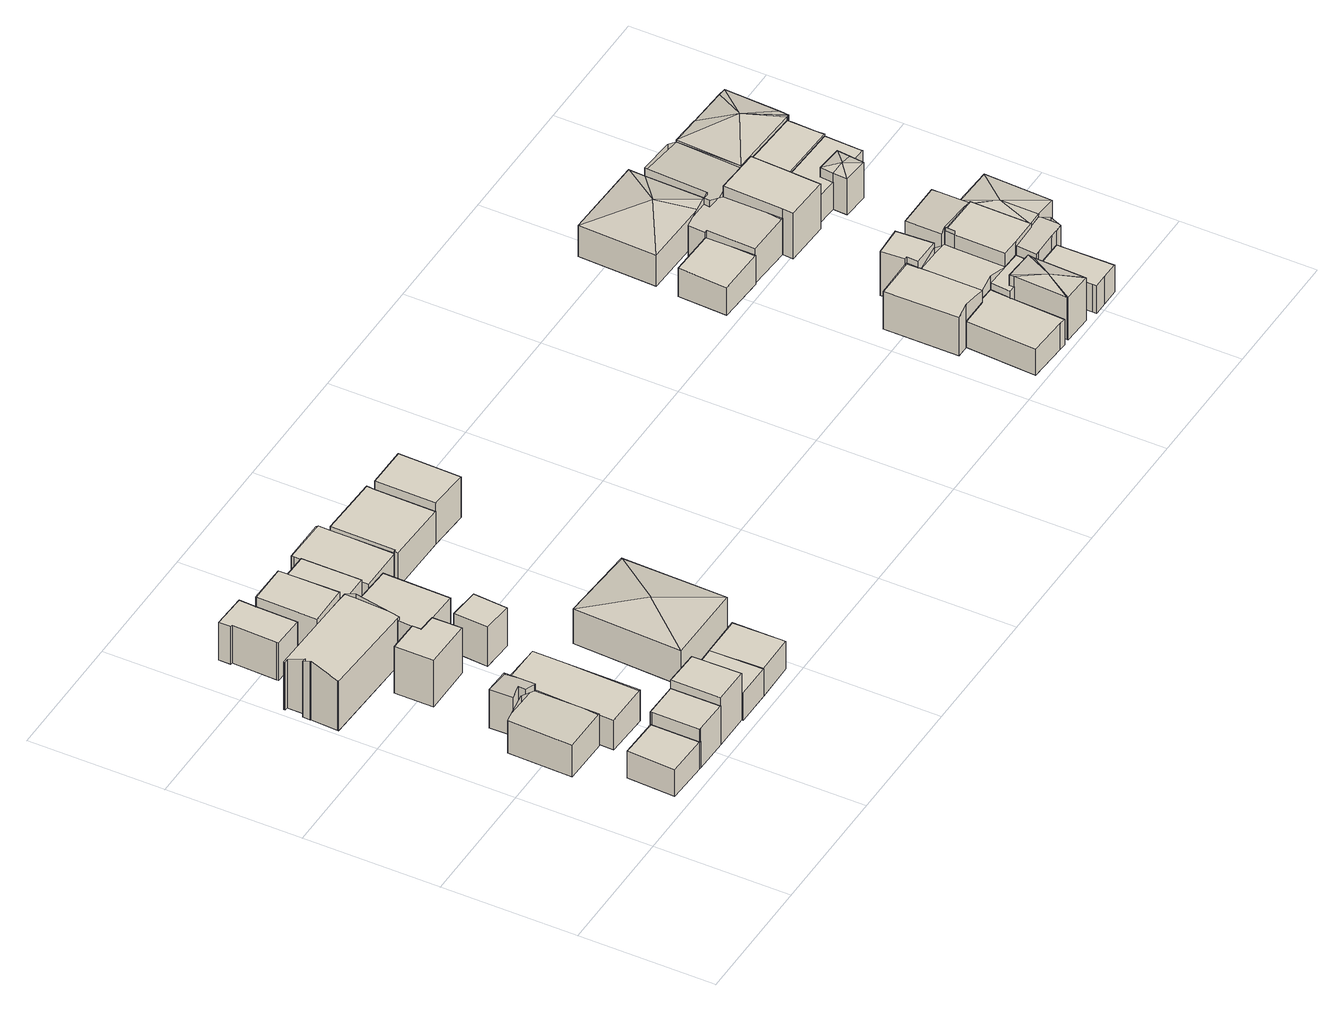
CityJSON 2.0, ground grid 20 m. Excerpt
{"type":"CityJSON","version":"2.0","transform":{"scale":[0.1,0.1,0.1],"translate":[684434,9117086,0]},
"CityObjects":{
"building1":{"type":"Building","attributes":{"Building Type":"Residential","Roof Shape":"gable","Roof Material":"Concrete Glazed Tile","Roof Material Code":"1","Roof Direction":"west","Building Height":4.39,"Roof Slope":26.6,"Footprint Area":43.58,"Solar PV Capacity Low":5.46,"Solar PV Capacity High":7.17,"Solar Annual Energy Low":7868,"Solar Annual Energy High":10369,"Suitable PV Area":32.58},"geometry":[{"type":"MultiSurface","lod":"2.2","boundaries":[[[0,1,2,3,2,4,5]],[[5,4,6,7]],[[4,2,8,6]],[[2,3,9,8]],[[2,1,10,8]],[[1,0,11,10]],[[0,5,7,11]],[[7,6,8,9,8,10,11]]]}]},
"building2":{"type":"Building","attributes":{"Building Type":"Residential","Roof Shape":"gable","Roof Material":"Clay Tile Shingle","Roof Material Code":"3","Roof Direction":"west","Building Height":5.32,"Roof Slope":27.8,"Footprint Area":65.63,"Solar PV Capacity Low":8.22,"Solar PV Capacity High":10.79,"Solar Annual Energy Low":11849,"Solar Annual Energy High":15616,"Suitable PV Area":49.06},"geometry":[{"type":"MultiSurface","lod":"2.2","boundaries":[[[12,13,14,15,16]],[[16,15,17,18]],[[15,14,19,17]],[[14,13,20,19]],[[13,12,21,20]],[[12,16,18,21]],[[18,17,19,20,21]]]}]},
"building3":{"type":"Building","attributes":{"Building Type":"Residential","Roof Shape":"gable","Roof Material":"Concrete Glazed Tile","Roof Material Code":"1","Roof Direction":"west","Building Height":6.39,"Roof Slope":32.5,"Footprint Area":15.14,"Solar PV Capacity Low":1.9,"Solar PV Capacity High":2.49,"Solar Annual Energy Low":2733,"Solar Annual Energy High":3601,"Suitable PV Area":11.31},"geometry":[{"type":"MultiSurface","lod":"2.2","boundaries":[[[22,16,23,24,25,26,27]],[[27,26,28,29]],[[26,25,30,28]],[[25,24,31,30]],[[24,23,32,31]],[[23,16,33,32]],[[16,22,34,33]],[[22,27,29,34]],[[29,28,30,31,32,33,34]]]}]},
"building4":{"type":"Building","attributes":{"Building Type":"Residential","Roof Shape":"shed","Roof Material":"Concrete Glazed Tile","Roof Material Code":"1","Roof Direction":"west","Building Height":6.53,"Roof Slope":11.3,"Footprint Area":39.03,"Solar PV Capacity Low":4.89,"Solar PV Capacity High":6.42,"Solar Annual Energy Low":7047,"Solar Annual Energy High":9288,"Suitable PV Area":29.18},"geometry":[{"type":"MultiSurface","lod":"2.2","boundaries":[[[35,36,5,4,2,3,37]],[[37,3,38,39]],[[3,2,40,38]],[[2,4,41,40]],[[4,5,42,41]],[[5,36,43,42]],[[36,35,44,43]],[[35,37,39,44]],[[39,38,40,41,42,43,44]]]}]},
"building5":{"type":"Building","attributes":{"Building Type":"Residential","Roof Shape":"gable","Roof Material":"Concrete Aluminum Tile","Roof Material Code":"2","Roof Direction":"west","Building Height":7.99,"Roof Slope":26.9,"Footprint Area":121.1,"Solar PV Capacity Low":15.16,"Solar PV Capacity High":19.91,"Solar Annual Energy Low":21864,"Solar Annual Energy High":28814,"Suitable PV Area":90.52},"geometry":[{"type":"MultiSurface","lod":"2.2","boundaries":[[[45,46,47,48,49,50,51,52,53,54,55,56,57]],[[57,56,58,59]],[[56,55,60,58]],[[55,54,61,60]],[[54,53,62,61]],[[53,52,63,62]],[[52,51,64,63]],[[51,50,65,64]],[[50,49,66,65]],[[49,48,67,66]],[[48,47,68,67]],[[47,46,69,68]],[[46,45,70,69]],[[45,57,59,70]],[[59,58,60,61,62,63,64,65,66,67,68,69,70]]]}]},
"building6":{"type":"Building","attributes":{"Building Type":"Residential","Roof Shape":"gable","Roof Material":"Clay Tile Shingle","Roof Material Code":"3","Roof Direction":"west","Building Height":4.93,"Roof Slope":34.1,"Footprint Area":105.19,"Solar PV Capacity Low":13.17,"Solar PV Capacity High":17.3,"Solar Annual Energy Low":18991,"Solar Annual Energy High":25029,"Suitable PV Area":78.63},"geometry":[{"type":"MultiSurface","lod":"2.2","boundaries":[[[71,72,73,74]],[[74,73,75,76]],[[73,72,77,75]],[[72,71,78,77]],[[71,74,76,78]],[[76,75,77,78]]]}]},
"building7":{"type":"Building","attributes":{"Building Type":"Residential","Roof Shape":"shed","Roof Material":"Concrete Glazed Tile","Roof Material Code":"1","Roof Direction":"west","Building Height":7.78,"Roof Slope":11.6,"Footprint Area":40.28,"Solar PV Capacity Low":5.04,"Solar PV Capacity High":6.62,"Solar Annual Energy Low":7272,"Solar Annual Energy High":9585,"Suitable PV Area":30.11},"geometry":[{"type":"MultiSurface","lod":"2.2","boundaries":[[[35,37,79,80]],[[80,79,81,82]],[[79,37,83,81]],[[37,35,84,83]],[[35,80,82,84]],[[82,81,83,84]]]}]},
"building8":{"type":"Building","attributes":{"Building Type":"Residential","Roof Shape":"shed","Roof Material":"Concrete Glazed Tile","Roof Material Code":"1","Roof Direction":"west","Building Height":7.58,"Roof Slope":19.6,"Footprint Area":39.4,"Solar PV Capacity Low":4.93,"Solar PV Capacity High":6.48,"Solar Annual Energy Low":7113,"Solar Annual Energy High":9375,"Suitable PV Area":29.45},"geometry":[{"type":"MultiSurface","lod":"2.2","boundaries":[[[85,86,87,88,89,90]],[[90,89,91,92]],[[89,88,93,91]],[[88,87,94,93]],[[87,86,95,94]],[[86,85,96,95]],[[85,90,92,96]],[[92,91,93,94,95,96]]]}]},
"building9":{"type":"Building","attributes":{"Building Type":"Residential","Roof Shape":"flat","Roof Material":"Concrete Glazed Tile","Roof Material Code":"1","Roof Direction":"west","Building Height":6.31,"Roof Slope":13.6,"Footprint Area":41.46,"Solar PV Capacity Low":5.19,"Solar PV Capacity High":6.82,"Solar Annual Energy Low":7486,"Solar Annual Energy High":9866,"Suitable PV Area":31},"geometry":[{"type":"MultiSurface","lod":"2.2","boundaries":[[[97,98,99,100,101,102,103,104]],[[104,103,105,106]],[[103,102,107,105]],[[102,101,108,107]],[[101,100,109,108]],[[100,99,110,109]],[[99,98,111,110]],[[98,97,112,111]],[[97,104,106,112]],[[106,105,107,108,109,110,111,112]]]}]},
"building10":{"type":"Building","attributes":{"Building Type":"Residential","Roof Shape":"gable","Roof Material":"Concrete Glazed Tile","Roof Material Code":"1","Roof Direction":"west","Building Height":7.85,"Roof Slope":33.2,"Footprint Area":53.59,"Solar PV Capacity Low":6.71,"Solar PV Capacity High":8.81,"Solar Annual Energy Low":9675,"Solar Annual Energy High":12751,"Suitable PV Area":40.06},"geometry":[{"type":"MultiSurface","lod":"2.2","boundaries":[[[113,114,115,100]],[[100,115,116,117]],[[115,114,118,116]],[[114,113,119,118]],[[113,100,117,119]],[[117,116,118,119]]]}]},
"building11":{"type":"Building","attributes":{"Building Type":"Residential","Roof Shape":"flat","Roof Material":"Concrete Glazed Tile","Roof Material Code":"1","Roof Direction":"west","Building Height":4.6,"Roof Slope":12.7,"Footprint Area":41.59,"Solar PV Capacity Low":5.21,"Solar PV Capacity High":6.84,"Solar Annual Energy Low":7509,"Solar Annual Energy High":9897,"Suitable PV Area":31.09},"geometry":[{"type":"MultiSurface","lod":"2.2","boundaries":[[[120,121,80,79,122,123]],[[123,122,124,125]],[[122,79,126,124]],[[79,80,127,126]],[[80,121,128,127]],[[121,120,129,128]],[[120,123,125,129]],[[125,124,126,127,128,129]]]}]},
"building12":{"type":"Building","attributes":{"Building Type":"Residential","Roof Shape":"shed","Roof Material":"Concrete Aluminum Tile","Roof Material Code":"2","Roof Direction":"west","Building Height":7.35,"Roof Slope":14.9,"Footprint Area":70.74,"Solar PV Capacity Low":8.86,"Solar PV Capacity High":11.63,"Solar Annual Energy Low":12772,"Solar Annual Energy High":16832,"Suitable PV Area":52.88},"geometry":[{"type":"MultiSurface","lod":"2.2","boundaries":[[[55,54,53,87,86,85,130,131]],[[131,130,132,133]],[[130,85,134,132]],[[85,86,135,134]],[[86,87,136,135]],[[87,53,137,136]],[[53,54,138,137]],[[54,55,139,138]],[[55,131,133,139]],[[133,132,134,135,136,137,138,139]]]}]},
"building13":{"type":"Building","attributes":{"Building Type":"Residential","Roof Shape":"shed","Roof Material":"Asbestos Sheet","Roof Material Code":"4","Roof Direction":"west","Building Height":6.41,"Roof Slope":16.5,"Footprint Area":23.99,"Solar PV Capacity Low":3,"Solar PV Capacity High":3.95,"Solar Annual Energy Low":4332,"Solar Annual Energy High":5709,"Suitable PV Area":17.93},"geometry":[{"type":"MultiSurface","lod":"2.2","boundaries":[[[140,141,142,143]],[[143,142,144,145]],[[142,141,146,144]],[[141,140,147,146]],[[140,143,145,147]],[[145,144,146,147]]]}]},
"building14":{"type":"Building","attributes":{"Building Type":"Residential","Roof Shape":"gable","Roof Material":"Concrete Glazed Tile","Roof Material Code":"1","Roof Direction":"west","Building Height":5.48,"Roof Slope":28.4,"Footprint Area":52.43,"Solar PV Capacity Low":6.56,"Solar PV Capacity High":8.62,"Solar Annual Energy Low":9465,"Solar Annual Energy High":12474,"Suitable PV Area":39.19},"geometry":[{"type":"MultiSurface","lod":"2.2","boundaries":[[[114,148,149,115]],[[115,149,150,151]],[[149,148,152,150]],[[148,114,153,152]],[[114,115,151,153]],[[151,150,152,153]]]}]},
"building15":{"type":"Building","attributes":{"Building Type":"Residential","Roof Shape":"gable","Roof Material":"Concrete Glazed Tile","Roof Material Code":"1","Roof Direction":"west","Building Height":4.64,"Roof Slope":29.3,"Footprint Area":47.19,"Solar PV Capacity Low":5.91,"Solar PV Capacity High":7.76,"Solar Annual Energy Low":8521,"Solar Annual Energy High":11229,"Suitable PV Area":35.28},"geometry":[{"type":"MultiSurface","lod":"2.2","boundaries":[[[123,154,155,120]],[[120,155,156,129]],[[155,154,157,156]],[[154,123,158,157]],[[123,120,129,158]],[[129,156,157,158]]]}]},
"building16":{"type":"Building","attributes":{"Building Type":"Residential","Roof Shape":"hip","Roof Material":"Clay Tile Shingle","Roof Material Code":"3","Roof Direction":"west","Building Height":5.84,"Roof Slope":23.3,"Footprint Area":188.16,"Solar PV Capacity Low":23.56,"Solar PV Capacity High":30.94,"Solar Annual Energy Low":33971,"Solar Annual Energy High":44771,"Suitable PV Area":140.65},"geometry":[{"type":"MultiSurface","lod":"2.2","boundaries":[[[159,160,161,162]],[[162,161,163,164]],[[161,160,165,163]],[[160,159,166,165]],[[159,162,164,166]],[[164,163,167]],[[163,165,167]],[[165,166,167]],[[166,164,167]]]}]},
"building17":{"type":"Building","attributes":{"Building Type":"Residential","Roof Shape":"gable","Roof Material":"Clay Tile Shingle","Roof Material Code":"3","Roof Direction":"west","Building Height":5.11,"Roof Slope":33.9,"Footprint Area":77.5,"Solar PV Capacity Low":9.7,"Solar PV Capacity High":12.75,"Solar Annual Energy Low":13993,"Solar Annual Energy High":18441,"Suitable PV Area":57.93},"geometry":[{"type":"MultiSurface","lod":"2.2","boundaries":[[[168,169,170,171,172,173,174,175]],[[175,174,176,177]],[[174,173,178,176]],[[173,172,179,178]],[[172,171,180,179]],[[171,170,181,180]],[[170,169,182,181]],[[169,168,183,182]],[[168,175,177,183]],[[177,176,178,179,180,181,182,183]]]}]},
"building18":{"type":"Building","attributes":{"Building Type":"Residential","Roof Shape":"shed","Roof Material":"Concrete Glazed Tile","Roof Material Code":"1","Roof Direction":"west","Building Height":5.52,"Roof Slope":13.6,"Footprint Area":95.48,"Solar PV Capacity Low":11.96,"Solar PV Capacity High":15.7,"Solar Annual Energy Low":17239,"Solar Annual Energy High":22720,"Suitable PV Area":71.37},"geometry":[{"type":"MultiSurface","lod":"2.2","boundaries":[[[174,173,172,184,185,186,187]],[[187,186,188,189]],[[186,185,190,188]],[[185,184,191,190]],[[184,172,192,191]],[[172,173,193,192]],[[173,174,194,193]],[[174,187,189,194]],[[189,188,190,191,192,193,194]]]}]},
"building19":{"type":"Building","attributes":{"Building Type":"Residential","Roof Shape":"shed","Roof Material":"Clay Tile Shingle","Roof Material Code":"3","Roof Direction":"west","Building Height":6.76,"Roof Slope":13.5,"Footprint Area":56.38,"Solar PV Capacity Low":7.06,"Solar PV Capacity High":9.27,"Solar Annual Energy Low":10179,"Solar Annual Energy High":13415,"Suitable PV Area":42.14},"geometry":[{"type":"MultiSurface","lod":"2.2","boundaries":[[[195,196,186,185]],[[185,186,197,198]],[[186,196,199,197]],[[196,195,200,199]],[[195,185,198,200]],[[198,197,199,200]]]}]},
"building20":{"type":"Building","attributes":{"Building Type":"Residential","Roof Shape":"flat","Roof Material":"Concrete Aluminum Tile","Roof Material Code":"2","Roof Direction":"west","Building Height":4.27,"Roof Slope":9.4,"Footprint Area":75.17,"Solar PV Capacity Low":9.41,"Solar PV Capacity High":12.36,"Solar Annual Energy Low":13571,"Solar Annual Energy High":17885,"Suitable PV Area":56.19},"geometry":[{"type":"MultiSurface","lod":"2.2","boundaries":[[[201,202,203,204,205,206,207,208,209]],[[209,208,210,211]],[[208,207,212,210]],[[207,206,213,212]],[[206,205,214,213]],[[205,204,215,214]],[[204,203,216,215]],[[203,202,217,216]],[[202,201,218,217]],[[201,209,211,218]],[[211,210,212,213,214,215,216,217,218]]]}]},
"building21":{"type":"Building","attributes":{"Building Type":"Residential","Roof Shape":"gable","Roof Material":"Concrete Aluminum Tile","Roof Material Code":"2","Roof Direction":"west","Building Height":6.34,"Roof Slope":25.5,"Footprint Area":68.53,"Solar PV Capacity Low":8.58,"Solar PV Capacity High":11.27,"Solar Annual Energy Low":12372,"Solar Annual Energy High":16306,"Suitable PV Area":51.22},"geometry":[{"type":"MultiSurface","lod":"2.2","boundaries":[[[219,206,205,204,220,221,222,223]],[[223,222,224,225]],[[222,221,226,224]],[[221,220,227,226]],[[220,204,228,227]],[[204,205,229,228]],[[205,206,230,229]],[[206,219,231,230]],[[219,223,225,231]],[[225,224,226,227,228,229,230,231]]]}]},
"building22":{"type":"Building","attributes":{"Building Type":"Residential","Roof Shape":"gable","Roof Material":"Concrete Aluminum Tile","Roof Material Code":"2","Roof Direction":"west","Building Height":4.65,"Roof Slope":30.6,"Footprint Area":51.8,"Solar PV Capacity Low":6.49,"Solar PV Capacity High":8.52,"Solar Annual Energy Low":9352,"Solar Annual Energy High":12325,"Suitable PV Area":38.72},"geometry":[{"type":"MultiSurface","lod":"2.2","boundaries":[[[232,233,234,235,236,237]],[[237,236,238,239]],[[236,235,240,238]],[[235,234,241,240]],[[234,233,242,241]],[[233,232,243,242]],[[232,237,239,243]],[[239,238,240,241,242,243]]]}]},
"building23":{"type":"Building","attributes":{"Building Type":"Residential","Roof Shape":"hip","Roof Material":"Concrete Aluminum Tile","Roof Material Code":"2","Roof Direction":"west","Building Height":7.11,"Roof Slope":28,"Footprint Area":39.07,"Solar PV Capacity Low":4.89,"Solar PV Capacity High":6.43,"Solar Annual Energy Low":7054,"Solar Annual Energy High":9297,"Suitable PV Area":29.21},"geometry":[{"type":"MultiSurface","lod":"2.2","boundaries":[[[244,245,246,247,248,249,250,251]],[[251,250,252,253]],[[250,249,254,252]],[[249,248,255,254]],[[248,247,256,255]],[[247,246,257,256]],[[246,245,258,257]],[[245,244,259,258]],[[244,251,253,259]],[[253,252,260]],[[252,254,260]],[[254,255,260]],[[255,256,260]],[[256,257,260]],[[257,258,260]],[[258,259,260]],[[259,253,260]]]}]},
"building24":{"type":"Building","attributes":{"Building Type":"Residential","Roof Shape":"gable","Roof Material":"Concrete Aluminum Tile","Roof Material Code":"2","Roof Direction":"west","Building Height":5.29,"Roof Slope":28.3,"Footprint Area":58.21,"Solar PV Capacity Low":7.29,"Solar PV Capacity High":9.57,"Solar Annual Energy Low":10509,"Solar Annual Energy High":13850,"Suitable PV Area":43.51},"geometry":[{"type":"MultiSurface","lod":"2.2","boundaries":[[[261,262,220,204,203,263,264,265]],[[265,264,266,267]],[[264,263,268,266]],[[263,203,269,268]],[[203,204,270,269]],[[204,220,271,270]],[[220,262,272,271]],[[262,261,273,272]],[[261,265,267,273]],[[267,266,268,269,270,271,272,273]]]}]},
"building25":{"type":"Building","attributes":{"Building Type":"Residential","Roof Shape":"flat","Roof Material":"Concrete Glazed Tile","Roof Material Code":"1","Roof Direction":"west","Building Height":7.41,"Roof Slope":14.9,"Footprint Area":23.03,"Solar PV Capacity Low":2.88,"Solar PV Capacity High":3.79,"Solar Annual Energy Low":4157,"Solar Annual Energy High":5479,"Suitable PV Area":17.21},"geometry":[{"type":"MultiSurface","lod":"2.2","boundaries":[[[274,222,221,220,262,275]],[[275,262,276,277]],[[262,220,278,276]],[[220,221,279,278]],[[221,222,280,279]],[[222,274,281,280]],[[274,275,277,281]],[[277,276,278,279,280,281]]]}]},
"building26":{"type":"Building","attributes":{"Building Type":"Residential","Roof Shape":"flat","Roof Material":"Concrete Glazed Tile","Roof Material Code":"1","Roof Direction":"west","Building Height":5.45,"Roof Slope":5.4,"Footprint Area":16.48,"Solar PV Capacity Low":2.06,"Solar PV Capacity High":2.71,"Solar Annual Energy Low":2975,"Solar Annual Energy High":3921,"Suitable PV Area":12.32},"geometry":[{"type":"MultiSurface","lod":"2.2","boundaries":[[[244,251,250,249,282,283,284,263,203,202]],[[202,203,285,286]],[[203,263,268,285]],[[263,284,287,268]],[[284,283,288,287]],[[283,282,289,288]],[[282,249,290,289]],[[249,250,291,290]],[[250,251,292,291]],[[251,244,293,292]],[[244,202,286,293]],[[286,285,268,287,288,289,290,291,292,293]]]}]},
"building27":{"type":"Building","attributes":{"Building Type":"Residential","Roof Shape":"gable","Roof Material":"Concrete Aluminum Tile","Roof Material Code":"2","Roof Direction":"west","Building Height":5.75,"Roof Slope":31.1,"Footprint Area":63.88,"Solar PV Capacity Low":8,"Solar PV Capacity High":10.51,"Solar Annual Energy Low":11534,"Solar Annual Energy High":15201,"Suitable PV Area":47.75},"geometry":[{"type":"MultiSurface","lod":"2.2","boundaries":[[[294,236,235,234,295,296,297,298]],[[298,297,299,300]],[[297,296,301,299]],[[296,295,302,301]],[[295,234,303,302]],[[234,235,304,303]],[[235,236,305,304]],[[236,294,306,305]],[[294,298,300,306]],[[300,299,301,302,303,304,305,306]]]}]},
"building28":{"type":"Building","attributes":{"Building Type":"Residential","Roof Shape":"hip","Roof Material":"Concrete Aluminum Tile","Roof Material Code":"2","Roof Direction":"west","Building Height":5.19,"Roof Slope":27.9,"Footprint Area":147.4,"Solar PV Capacity Low":18.46,"Solar PV Capacity High":24.24,"Solar Annual Energy Low":26613,"Solar Annual Energy High":35074,"Suitable PV Area":110.18},"geometry":[{"type":"MultiSurface","lod":"2.2","boundaries":[[[307,308,309,310,311,312]],[[312,311,313,314]],[[311,310,315,313]],[[310,309,316,315]],[[309,308,317,316]],[[308,307,318,317]],[[307,312,314,318]],[[314,313,319]],[[313,315,319]],[[315,316,319]],[[316,317,319]],[[317,318,319]],[[318,314,319]]]}]},
"building29":{"type":"Building","attributes":{"Building Type":"Residential","Roof Shape":"shed","Roof Material":"Concrete Aluminum Tile","Roof Material Code":"2","Roof Direction":"west","Building Height":4.48,"Roof Slope":14.6,"Footprint Area":40.4,"Solar PV Capacity Low":5.06,"Solar PV Capacity High":6.64,"Solar Annual Energy Low":7294,"Solar Annual Energy High":9613,"Suitable PV Area":30.2},"geometry":[{"type":"MultiSurface","lod":"2.2","boundaries":[[[320,321,322,323,324,325,326,327]],[[327,326,328,329]],[[326,325,330,328]],[[325,324,331,330]],[[324,323,332,331]],[[323,322,333,332]],[[322,321,334,333]],[[321,320,335,334]],[[320,327,329,335]],[[329,328,330,331,332,333,334,335]]]}]},
"building30":{"type":"Building","attributes":{"Building Type":"Residential","Roof Shape":"flat","Roof Material":"Concrete Aluminum Tile","Roof Material Code":"2","Roof Direction":"west","Building Height":7.64,"Roof Slope":11,"Footprint Area":60.07,"Solar PV Capacity Low":7.52,"Solar PV Capacity High":9.88,"Solar Annual Energy Low":10845,"Solar Annual Energy High":14292,"Suitable PV Area":44.9},"geometry":[{"type":"MultiSurface","lod":"2.2","boundaries":[[[336,337,338,265,264,263,284,339]],[[339,284,340,341]],[[284,263,342,340]],[[263,264,343,342]],[[264,265,344,343]],[[265,338,345,344]],[[338,337,346,345]],[[337,336,347,346]],[[336,339,341,347]],[[341,340,342,343,344,345,346,347]]]}]},
"building31":{"type":"Building","attributes":{"Building Type":"Residential","Roof Shape":"gable","Roof Material":"Concrete Glazed Tile","Roof Material Code":"1","Roof Direction":"west","Building Height":6.93,"Roof Slope":26.3,"Footprint Area":20.09,"Solar PV Capacity Low":2.52,"Solar PV Capacity High":3.3,"Solar Annual Energy Low":3628,"Solar Annual Energy High":4781,"Suitable PV Area":15.02},"geometry":[{"type":"MultiSurface","lod":"2.2","boundaries":[[[348,349,336,339,284,283,323,322,321,350]],[[350,321,351,352]],[[321,322,353,351]],[[322,323,354,353]],[[323,283,355,354]],[[283,284,356,355]],[[284,339,357,356]],[[339,336,358,357]],[[336,349,359,358]],[[349,348,360,359]],[[348,350,352,360]],[[352,351,353,354,355,356,357,358,359,360]]]}]},
"building32":{"type":"Building","attributes":{"Building Type":"Residential","Roof Shape":"gable","Roof Material":"Concrete Glazed Tile","Roof Material Code":"1","Roof Direction":"west","Building Height":7.69,"Roof Slope":32.3,"Footprint Area":37.55,"Solar PV Capacity Low":4.7,"Solar PV Capacity High":6.17,"Solar Annual Energy Low":6779,"Solar Annual Energy High":8934,"Suitable PV Area":28.07},"geometry":[{"type":"MultiSurface","lod":"2.2","boundaries":[[[361,261,265,264,265,338,362,363]],[[363,362,364,365]],[[362,338,366,364]],[[338,265,367,366]],[[265,264,368,367]],[[265,261,369,367]],[[261,361,370,369]],[[361,363,365,370]],[[365,364,366,367,368,367,369,370]]]}]},
"building33":{"type":"Building","attributes":{"Building Type":"Residential","Roof Shape":"flat","Roof Material":"Concrete Aluminum Tile","Roof Material Code":"2","Roof Direction":"west","Building Height":7.59,"Roof Slope":8.9,"Footprint Area":70.91,"Solar PV Capacity Low":8.88,"Solar PV Capacity High":11.66,"Solar Annual Energy Low":12802,"Solar Annual Energy High":16872,"Suitable PV Area":53},"geometry":[{"type":"MultiSurface","lod":"2.2","boundaries":[[[296,295,371,372,373,374,375]],[[375,374,376,377]],[[374,373,378,376]],[[373,372,379,378]],[[372,371,380,379]],[[371,295,381,380]],[[295,296,382,381]],[[296,375,377,382]],[[377,376,378,379,380,381,382]]]}]},
"building34":{"type":"Building","attributes":{"Building Type":"Residential","Roof Shape":"gable","Roof Material":"Concrete Aluminum Tile","Roof Material Code":"2","Roof Direction":"west","Building Height":5.13,"Roof Slope":28.9,"Footprint Area":90.31,"Solar PV Capacity Low":11.31,"Solar PV Capacity High":14.85,"Solar Annual Energy Low":16305,"Solar Annual Energy High":21488,"Suitable PV Area":67.51},"geometry":[{"type":"MultiSurface","lod":"2.2","boundaries":[[[383,310,309,308,298,297,296,375,384,385]],[[385,384,386,387]],[[384,375,388,386]],[[375,296,389,388]],[[296,297,390,389]],[[297,298,391,390]],[[298,308,317,391]],[[308,309,392,317]],[[309,310,393,392]],[[310,383,394,393]],[[383,385,387,394]],[[387,386,388,389,390,391,317,392,393,394]]]}]},
"building35":{"type":"Building","attributes":{"Building Type":"Residential","Roof Shape":"hip","Roof Material":"Concrete Aluminum Tile","Roof Material Code":"2","Roof Direction":"west","Building Height":7.46,"Roof Slope":25.7,"Footprint Area":56.86,"Solar PV Capacity Low":7.12,"Solar PV Capacity High":9.35,"Solar Annual Energy Low":10265,"Solar Annual Energy High":13528,"Suitable PV Area":42.5},"geometry":[{"type":"MultiSurface","lod":"2.2","boundaries":[[[362,338,337,336,349,395,396]],[[396,395,397,398]],[[395,349,399,397]],[[349,336,400,399]],[[336,337,401,400]],[[337,338,402,401]],[[338,362,403,402]],[[362,396,398,403]],[[398,397,404]],[[397,399,404]],[[399,400,404]],[[400,401,404]],[[401,402,404]],[[402,403,404]],[[403,398,404]]]}]},
"building36":{"type":"Building","attributes":{"Building Type":"Residential","Roof Shape":"hip","Roof Material":"Concrete Glazed Tile","Roof Material Code":"1","Roof Direction":"west","Building Height":6.02,"Roof Slope":22.8,"Footprint Area":16.5,"Solar PV Capacity Low":2.07,"Solar PV Capacity High":2.71,"Solar Annual Energy Low":2980,"Solar Annual Energy High":3927,"Suitable PV Area":12.34},"geometry":[{"type":"MultiSurface","lod":"2.2","boundaries":[[[405,406,407,408,409,410]],[[410,409,411,412]],[[409,408,413,411]],[[408,407,414,413]],[[407,406,415,414]],[[406,405,416,415]],[[405,410,412,416]],[[412,411,417]],[[411,413,417]],[[413,414,417]],[[414,415,417]],[[415,416,417]],[[416,412,417]]]}]},
"building37":{"type":"Building","attributes":{"Building Type":"Residential","Roof Shape":"flat","Roof Material":"Concrete Aluminum Tile","Roof Material Code":"2","Roof Direction":"west","Building Height":4.51,"Roof Slope":14.8,"Footprint Area":56.31,"Solar PV Capacity Low":7.05,"Solar PV Capacity High":9.26,"Solar Annual Energy Low":10167,"Solar Annual Energy High":13399,"Suitable PV Area":42.09},"geometry":[{"type":"MultiSurface","lod":"2.2","boundaries":[[[373,405,410,409,408,418,419,420,374]],[[374,420,421,422]],[[420,419,423,421]],[[419,418,424,423]],[[418,408,425,424]],[[408,409,426,425]],[[409,410,427,426]],[[410,405,428,427]],[[405,373,429,428]],[[373,374,422,429]],[[422,421,423,424,425,426,427,428,429]]]}]},
"building38":{"type":"Building","attributes":{"Building Type":"Residential","Roof Shape":"flat","Roof Material":"Concrete Glazed Tile","Roof Material Code":"1","Roof Direction":"west","Building Height":4.84,"Roof Slope":13.8,"Footprint Area":63.27,"Solar PV Capacity Low":7.92,"Solar PV Capacity High":10.4,"Solar Annual Energy Low":11423,"Solar Annual Energy High":15054,"Suitable PV Area":47.29},"geometry":[{"type":"MultiSurface","lod":"2.2","boundaries":[[[430,431,432,384,375,374,420]],[[420,374,433,434]],[[374,375,435,433]],[[375,384,436,435]],[[384,432,437,436]],[[432,431,438,437]],[[431,430,439,438]],[[430,420,434,439]],[[434,433,435,436,437,438,439]]]}]},
"building39":{"type":"Building","attributes":{"Building Type":"Residential","Roof Shape":"hip","Roof Material":"Concrete Aluminum Tile","Roof Material Code":"2","Roof Direction":"west","Building Height":5.44,"Roof Slope":22,"Footprint Area":113.12,"Solar PV Capacity Low":14.16,"Solar PV Capacity High":18.6,"Solar Annual Energy Low":20423,"Solar Annual Energy High":26916,"Suitable PV Area":84.56},"geometry":[{"type":"MultiSurface","lod":"2.2","boundaries":[[[440,441,442,385,384,432,443,444,445,446]],[[446,445,447,448]],[[445,444,449,447]],[[444,443,450,449]],[[443,432,451,450]],[[432,384,386,451]],[[384,385,452,386]],[[385,442,453,452]],[[442,441,454,453]],[[441,440,455,454]],[[440,446,448,455]],[[448,447,456]],[[447,449,456]],[[449,450,456]],[[450,451,456]],[[451,386,456]],[[386,452,456]],[[452,453,456]],[[453,454,456]],[[454,455,456]],[[455,448,456]]]}]}
},
"vertices":[
[103,94,0],[100,23,0],[163,21,0],[165,21,0],[163,90,0],[163,92,0],[163,90,45],[163,92,45],[163,21,45],[165,21,44],[100,23,44],[103,94,45],
[107,250,0],[73,251,0],[71,156,0],[141,155,0],[142,249,0],[141,155,54],[142,249,53],[71,156,53],[73,251,54],[107,250,70],
[119,250,0],[143,249,0],[143,294,0],[105,295,0],[106,261,0],[120,261,0],[106,261,64],[120,261,72],[105,295,64],[143,294,64],[143,249,64],[142,249,64],[119,250,72],
[217,93,0],[163,93,0],[217,20,0],[165,21,66],[217,20,65],[163,21,66],[163,90,66],[163,92,66],[163,93,66],[217,93,65],
[11,540,0],[16,540,0],[16,514,0],[10,514,0],[9,503,0],[10,502,0],[8,462,0],[8,461,0],[156,456,0],[159,455,0],[162,520,0],[162,536,0],[11,542,0],[162,536,83],[11,542,80],[162,520,90],[159,455,80],[156,456,80],[8,461,83],[8,462,83],[10,502,98],[9,503,98],[10,514,93],[16,514,93],[16,540,81],[11,540,81],
[143,135,0],[209,133,0],[213,291,0],[147,292,0],[213,291,49],[147,292,52],[209,133,52],[143,135,49],
[273,20,0],[272,92,0],[273,20,78],[272,92,78],[217,20,79],[217,93,79],
[182,420,0],[155,421,0],[155,434,0],[107,434,0],[107,377,0],[183,377,0],[107,377,78],[183,377,76],[107,434,78],[155,434,77],[155,421,77],[182,420,76],
[58,578,0],[58,575,0],[106,574,0],[107,635,0],[108,660,0],[57,662,0],[57,644,0],[60,644,0],[57,644,63],[60,644,63],[57,662,63],[108,660,63],[107,635,63],[106,574,63],[58,575,63],[58,578,63],
[107,546,0],[167,546,0],[167,635,0],[167,635,78],[107,635,79],[167,546,79],[107,546,78],
[326,96,0],[272,95,0],[273,18,0],[327,18,0],[273,18,46],[327,18,46],[273,20,46],[272,92,46],[272,95,46],[326,96,46],
[229,419,0],[231,518,0],[229,419,74],[231,518,74],[182,420,75],[155,421,76],[155,434,76],[156,456,76],[159,455,75],[162,520,75],
[210,355,0],[257,352,0],[261,403,0],[214,406,0],[261,403,64],[214,406,65],[257,352,64],[210,355,66],
[226,546,0],[226,634,0],[226,634,55],[167,635,55],[226,546,55],[167,546,55],
[388,19,0],[387,96,0],[387,96,47],[388,19,46],[327,18,47],
[295,120,0],[416,119,0],[419,274,0],[302,281,0],[419,274,58],[302,281,58],[416,119,58],[295,120,58],[358,199,69],
[291,648,0],[227,649,0],[227,645,0],[226,536,0],[292,535,0],[295,535,0],[296,630,0],[296,648,0],[296,630,51],[296,648,51],[295,535,52],[292,535,53],[226,536,51],[227,645,52],[227,649,52],[291,648,54],
[292,529,0],[389,528,0],[390,617,0],[391,629,0],[390,617,55],[391,629,55],[389,528,55],[292,529,58],[292,535,58],[295,535,58],[296,630,58],
[451,525,0],[453,617,0],[390,617,69],[389,528,69],[453,617,68],[451,525,68],
[1117,15,0],[1121,93,0],[1123,123,0],[1096,124,0],[1096,120,0],[1053,120,0],[1047,16,0],[1107,13,0],[1117,12,0],[1107,13,43],[1117,12,43],[1047,16,43],[1053,120,43],[1096,120,43],[1096,124,43],[1123,123,43],[1121,93,43],[1117,15,43],
[1034,120,0],[1096,213,0],[1096,230,0],[1092,230,0],[1034,230,0],[1092,230,65],[1034,230,63],[1096,230,64],[1096,213,64],[1096,124,63],[1096,120,63],[1053,120,72],[1034,120,64],
[962,418,0],[1033,415,0],[1034,416,0],[1036,488,0],[1033,488,0],[965,490,0],[1033,488,48],[965,490,48],[1036,488,46],[1034,416,48],[1033,415,48],[962,418,46],
[1131,93,0],[1128,14,0],[1128,13,0],[1173,11,0],[1173,13,0],[1176,90,0],[1177,98,0],[1131,100,0],[1177,98,71],[1131,100,71],[1176,90,71],[1173,13,71],[1173,11,71],[1128,13,71],[1128,14,71],[1131,93,71],[1152,54,76],
[1154,211,0],[1137,212,0],[1160,122,0],[1162,196,0],[1163,211,0],[1162,196,53],[1163,211,53],[1160,122,54],[1123,123,66],[1096,124,53],[1096,213,53],[1137,212,66],[1154,211,57],
[1090,265,0],[1134,267,0],[1137,212,74],[1134,267,74],[1096,213,74],[1096,230,74],[1092,230,74],[1090,265,74],
[1185,89,0],[1185,90,0],[1187,121,0],[1123,123,54],[1121,93,54],[1187,121,54],[1185,90,54],[1185,89,54],[1176,90,54],[1177,98,54],[1131,100,54],[1131,93,54],
[1034,513,0],[1101,413,0],[1105,501,0],[1072,503,0],[1073,512,0],[1072,503,75],[1073,512,75],[1105,501,57],[1101,413,60],[1034,416,58],[1036,488,59],[1033,488,57],[1034,513,58],
[969,524,0],[1073,521,0],[1097,520,0],[1099,612,0],[1100,636,0],[973,640,0],[1100,636,52],[973,640,52],[1099,612,52],[1097,520,52],[1073,521,52],[969,524,52],[1052,575,63],
[1239,8,0],[1239,90,0],[1226,90,0],[1191,90,0],[1191,12,0],[1191,6,0],[1212,6,0],[1239,6,0],[1212,6,46],[1239,6,45],[1191,6,46],[1191,12,46],[1191,90,46],[1226,90,45],[1239,90,45],[1239,8,45],
[1228,122,0],[1229,210,0],[1225,210,0],[1228,121,0],[1187,121,76],[1228,121,76],[1160,122,76],[1162,196,76],[1163,211,76],[1225,210,76],[1229,210,76],[1228,122,76],
[1250,105,0],[1250,122,0],[1250,90,0],[1239,90,69],[1250,90,69],[1226,90,69],[1191,90,69],[1185,90,69],[1187,121,70],[1228,121,70],[1228,122,69],[1250,122,70],[1250,105,76],
[1154,264,0],[1225,223,0],[1225,264,0],[1225,223,77],[1225,264,77],[1225,210,77],[1163,211,82],[1162,196,82],[1154,211,77],[1154,264,77],
[1100,397,0],[1168,394,0],[1168,401,0],[1171,456,0],[1173,498,0],[1171,456,76],[1173,498,76],[1168,401,76],[1168,394,76],[1100,397,76],[1101,413,76],[1105,501,76],
[1157,610,0],[1173,512,0],[1178,609,0],[1173,512,54],[1178,609,51],[1173,498,54],[1105,501,67],[1072,503,51],[1073,512,52],[1097,520,63],[1099,612,65],[1157,610,62],
[1282,120,0],[1286,221,0],[1282,120,75],[1286,221,75],[1250,122,75],[1228,122,75],[1229,210,75],[1225,210,75],[1225,223,75],[1246,176,80],
[1210,399,0],[1209,378,0],[1248,375,0],[1250,397,0],[1252,416,0],[1212,419,0],[1252,416,60],[1212,419,60],[1250,397,60],[1248,375,60],[1209,378,60],[1210,399,60],[1230,397,64],
[1283,396,0],[1283,401,0],[1285,452,0],[1285,452,45],[1171,456,45],[1283,401,45],[1283,396,45],[1250,397,45],[1252,416,45],[1212,419,45],[1210,399,45],[1168,401,45],
[1285,466,0],[1286,500,0],[1286,507,0],[1171,456,48],[1285,452,48],[1173,498,48],[1173,512,48],[1286,507,48],[1286,500,48],[1285,466,48],
[1283,604,0],[1221,607,0],[1222,607,0],[1289,507,0],[1290,507,0],[1291,521,0],[1295,603,0],[1291,521,54],[1295,603,54],[1290,507,54],[1289,507,54],[1286,507,54],[1178,609,54],[1222,607,54],[1221,607,54],[1283,604,54],[1253,558,63]
]}
